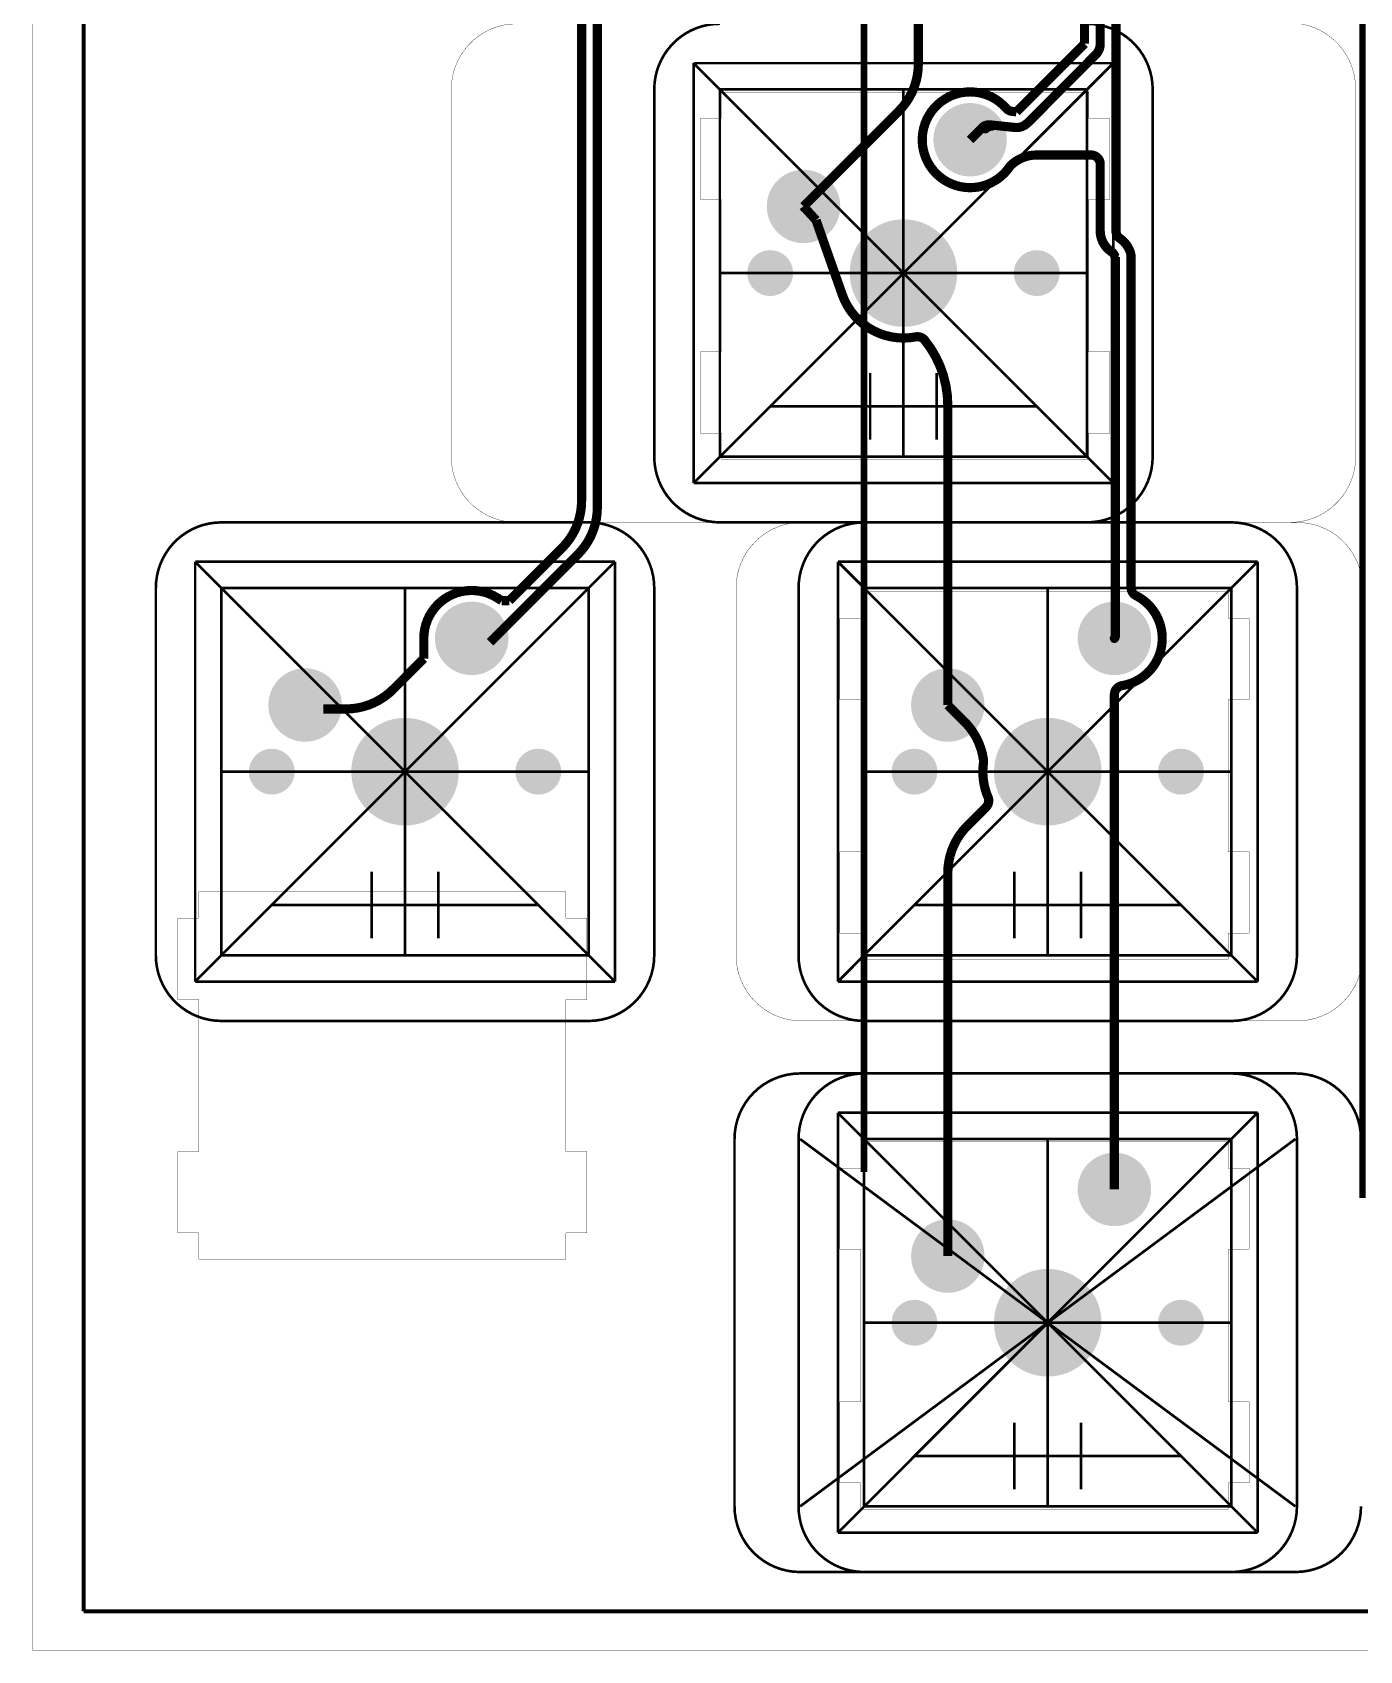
# Model space of a CAD drawing. Header units: inches. Extents: x -214 to 438, y -213 to 250.
# Drawn here: x -136.2 to -85.6, y -90.5 to -28.8 of the extents above; entities that cross this region are included whole.
import ezdxf

# ---------------------------------------------------------------- set-up
doc = ezdxf.new("R2010")
doc.units = ezdxf.units.IN
for name, color, linetype in [('Bottom Layer', 5, 'Continuous'), ('Drawing', 216, 'Continuous'), ('Drawing3', 56, 'Continuous'), ('Mechanical 22', 56, 'Continuous'), ('Multi-Layer', 9, 'Continuous'), ('Outline', 6, 'Continuous'), ('Top Layer', 1, 'Continuous')]:
    doc.layers.add(name, color=color, linetype=linetype)

msp = doc.modelspace()

# ---------------------------------------------------------------- hatches: boundary and pattern name
at = {"layer": 'Bottom Layer'}
h = msp.add_hatch(color=5, dxfattribs=at)
edge = h.paths.add_edge_path()
edge.add_arc((-100.45999974, -32.9200002), 1.39999974, 0, 360)
h = msp.add_hatch(color=5, dxfattribs=at)
edge = h.paths.add_edge_path()
edge.add_arc((-106.80999974, -35.4600002), 1.39999974, 0, 360)
h = msp.add_hatch(color=5, dxfattribs=at)
edge = h.paths.add_edge_path()
edge.add_arc((-102.99999974, -38.0000002), 2.04999844, 0, 360)
h = msp.add_hatch(color=5, dxfattribs=at)
edge = h.paths.add_edge_path()
edge.add_arc((-108.07999974, -38.0000002), 0.87499952, 0, 360)
h = msp.add_hatch(color=5, dxfattribs=at)
edge = h.paths.add_edge_path()
edge.add_arc((-97.91999974, -38.0000002), 0.87499952, 0, 360)
h = msp.add_hatch(color=5, dxfattribs=at)
edge = h.paths.add_edge_path()
edge.add_arc((-119.45999984, -51.9200003), 1.39999974, 0, 360)
h = msp.add_hatch(color=5, dxfattribs=at)
edge = h.paths.add_edge_path()
edge.add_arc((-94.96000057999998, -51.9200003), 1.39999974, 0, 360)
h = msp.add_hatch(color=5, dxfattribs=at)
edge = h.paths.add_edge_path()
edge.add_arc((-125.80999984, -54.4600003), 1.39999974, 0, 360)
h = msp.add_hatch(color=5, dxfattribs=at)
edge = h.paths.add_edge_path()
edge.add_arc((-101.31000058, -54.4600003), 1.39999974, 0, 360)
h = msp.add_hatch(color=5, dxfattribs=at)
edge = h.paths.add_edge_path()
edge.add_arc((-121.99999984, -57.0000003), 2.04999844, 0, 360)
h = msp.add_hatch(color=5, dxfattribs=at)
edge = h.paths.add_edge_path()
edge.add_arc((-97.50000057999999, -57.0000003), 2.04999844, 0, 360)
h = msp.add_hatch(color=5, dxfattribs=at)
edge = h.paths.add_edge_path()
edge.add_arc((-127.07999984, -57.0000003), 0.87499952, 0, 360)
h = msp.add_hatch(color=5, dxfattribs=at)
edge = h.paths.add_edge_path()
edge.add_arc((-116.91999984, -57.0000003), 0.87499952, 0, 360)
h = msp.add_hatch(color=5, dxfattribs=at)
edge = h.paths.add_edge_path()
edge.add_arc((-102.58000058, -57.0000003), 0.87499952, 0, 360)
h = msp.add_hatch(color=5, dxfattribs=at)
edge = h.paths.add_edge_path()
edge.add_arc((-92.42000057999999, -57.0000003), 0.87499952, 0, 360)
h = msp.add_hatch(color=5, dxfattribs=at)
edge = h.paths.add_edge_path()
edge.add_arc((-94.96000057999998, -72.91999894), 1.39999974, 0, 360)
h = msp.add_hatch(color=5, dxfattribs=at)
edge = h.paths.add_edge_path()
edge.add_arc((-101.31000058, -75.45999893999999), 1.39999974, 0, 360)
h = msp.add_hatch(color=5, dxfattribs=at)
edge = h.paths.add_edge_path()
edge.add_arc((-97.50000057999999, -77.99999894), 2.04999844, 0, 360)
h = msp.add_hatch(color=5, dxfattribs=at)
edge = h.paths.add_edge_path()
edge.add_arc((-102.58000058, -77.99999894), 0.87499952, 0, 360)
h = msp.add_hatch(color=5, dxfattribs=at)
edge = h.paths.add_edge_path()
edge.add_arc((-92.42000057999999, -77.99999894), 0.87499952, 0, 360)
at = {"layer": 'Multi-Layer'}
h = msp.add_hatch(color=9, dxfattribs=at)
edge = h.paths.add_edge_path()
edge.add_arc((-100.45999974, -32.9200002), 1.39999974, 0, 360)
h = msp.add_hatch(color=9, dxfattribs=at)
edge = h.paths.add_edge_path()
edge.add_arc((-106.80999974, -35.4600002), 1.39999974, 0, 360)
h = msp.add_hatch(color=9, dxfattribs=at)
edge = h.paths.add_edge_path()
edge.add_arc((-102.99999974, -38.0000002), 2.04999844, 0, 360)
h = msp.add_hatch(color=9, dxfattribs=at)
edge = h.paths.add_edge_path()
edge.add_arc((-108.07999974, -38.0000002), 0.87499952, 0, 360)
h = msp.add_hatch(color=9, dxfattribs=at)
edge = h.paths.add_edge_path()
edge.add_arc((-97.91999974, -38.0000002), 0.87499952, 0, 360)
h = msp.add_hatch(color=9, dxfattribs=at)
edge = h.paths.add_edge_path()
edge.add_arc((-119.45999984, -51.9200003), 1.39999974, 0, 360)
h = msp.add_hatch(color=9, dxfattribs=at)
edge = h.paths.add_edge_path()
edge.add_arc((-94.96000057999998, -51.9200003), 1.39999974, 0, 360)
h = msp.add_hatch(color=9, dxfattribs=at)
edge = h.paths.add_edge_path()
edge.add_arc((-125.80999984, -54.4600003), 1.39999974, 0, 360)
h = msp.add_hatch(color=9, dxfattribs=at)
edge = h.paths.add_edge_path()
edge.add_arc((-101.31000058, -54.4600003), 1.39999974, 0, 360)
h = msp.add_hatch(color=9, dxfattribs=at)
edge = h.paths.add_edge_path()
edge.add_arc((-121.99999984, -57.0000003), 2.04999844, 0, 360)
h = msp.add_hatch(color=9, dxfattribs=at)
edge = h.paths.add_edge_path()
edge.add_arc((-97.50000057999999, -57.0000003), 2.04999844, 0, 360)
h = msp.add_hatch(color=9, dxfattribs=at)
edge = h.paths.add_edge_path()
edge.add_arc((-127.07999984, -57.0000003), 0.87499952, 0, 360)
h = msp.add_hatch(color=9, dxfattribs=at)
edge = h.paths.add_edge_path()
edge.add_arc((-116.91999984, -57.0000003), 0.87499952, 0, 360)
h = msp.add_hatch(color=9, dxfattribs=at)
edge = h.paths.add_edge_path()
edge.add_arc((-102.58000058, -57.0000003), 0.87499952, 0, 360)
h = msp.add_hatch(color=9, dxfattribs=at)
edge = h.paths.add_edge_path()
edge.add_arc((-92.42000057999999, -57.0000003), 0.87499952, 0, 360)
h = msp.add_hatch(color=9, dxfattribs=at)
edge = h.paths.add_edge_path()
edge.add_arc((-94.96000057999998, -72.91999894), 1.39999974, 0, 360)
h = msp.add_hatch(color=9, dxfattribs=at)
edge = h.paths.add_edge_path()
edge.add_arc((-101.31000058, -75.45999893999999), 1.39999974, 0, 360)
h = msp.add_hatch(color=9, dxfattribs=at)
edge = h.paths.add_edge_path()
edge.add_arc((-97.50000057999999, -77.99999894), 2.04999844, 0, 360)
h = msp.add_hatch(color=9, dxfattribs=at)
edge = h.paths.add_edge_path()
edge.add_arc((-102.58000058, -77.99999894), 0.87499952, 0, 360)
h = msp.add_hatch(color=9, dxfattribs=at)
edge = h.paths.add_edge_path()
edge.add_arc((-92.42000057999999, -77.99999894), 0.87499952, 0, 360)
at = {"layer": 'Top Layer'}
h = msp.add_hatch(color=1, dxfattribs=at)
edge = h.paths.add_edge_path()
edge.add_arc((-100.45999974, -32.9200002), 1.39999974, 0, 360)
h = msp.add_hatch(color=1, dxfattribs=at)
edge = h.paths.add_edge_path()
edge.add_arc((-106.80999974, -35.4600002), 1.39999974, 0, 360)
h = msp.add_hatch(color=1, dxfattribs=at)
edge = h.paths.add_edge_path()
edge.add_arc((-102.99999974, -38.0000002), 2.04999844, 0, 360)
h = msp.add_hatch(color=1, dxfattribs=at)
edge = h.paths.add_edge_path()
edge.add_arc((-108.07999974, -38.0000002), 0.87499952, 0, 360)
h = msp.add_hatch(color=1, dxfattribs=at)
edge = h.paths.add_edge_path()
edge.add_arc((-97.91999974, -38.0000002), 0.87499952, 0, 360)
h = msp.add_hatch(color=1, dxfattribs=at)
edge = h.paths.add_edge_path()
edge.add_arc((-119.45999984, -51.9200003), 1.39999974, 0, 360)
h = msp.add_hatch(color=1, dxfattribs=at)
edge = h.paths.add_edge_path()
edge.add_arc((-94.96000057999998, -51.9200003), 1.39999974, 0, 360)
h = msp.add_hatch(color=1, dxfattribs=at)
edge = h.paths.add_edge_path()
edge.add_arc((-125.80999984, -54.4600003), 1.39999974, 0, 360)
h = msp.add_hatch(color=1, dxfattribs=at)
edge = h.paths.add_edge_path()
edge.add_arc((-101.31000058, -54.4600003), 1.39999974, 0, 360)
h = msp.add_hatch(color=1, dxfattribs=at)
edge = h.paths.add_edge_path()
edge.add_arc((-121.99999984, -57.0000003), 2.04999844, 0, 360)
h = msp.add_hatch(color=1, dxfattribs=at)
edge = h.paths.add_edge_path()
edge.add_arc((-97.50000057999999, -57.0000003), 2.04999844, 0, 360)
h = msp.add_hatch(color=1, dxfattribs=at)
edge = h.paths.add_edge_path()
edge.add_arc((-127.07999984, -57.0000003), 0.87499952, 0, 360)
h = msp.add_hatch(color=1, dxfattribs=at)
edge = h.paths.add_edge_path()
edge.add_arc((-116.91999984, -57.0000003), 0.87499952, 0, 360)
h = msp.add_hatch(color=1, dxfattribs=at)
edge = h.paths.add_edge_path()
edge.add_arc((-102.58000058, -57.0000003), 0.87499952, 0, 360)
h = msp.add_hatch(color=1, dxfattribs=at)
edge = h.paths.add_edge_path()
edge.add_arc((-92.42000057999999, -57.0000003), 0.87499952, 0, 360)
h = msp.add_hatch(color=1, dxfattribs=at)
edge = h.paths.add_edge_path()
edge.add_arc((-94.96000057999998, -72.91999894), 1.39999974, 0, 360)
h = msp.add_hatch(color=1, dxfattribs=at)
edge = h.paths.add_edge_path()
edge.add_arc((-101.31000058, -75.45999893999999), 1.39999974, 0, 360)
h = msp.add_hatch(color=1, dxfattribs=at)
edge = h.paths.add_edge_path()
edge.add_arc((-97.50000057999999, -77.99999894), 2.04999844, 0, 360)
h = msp.add_hatch(color=1, dxfattribs=at)
edge = h.paths.add_edge_path()
edge.add_arc((-102.58000058, -77.99999894), 0.87499952, 0, 360)
h = msp.add_hatch(color=1, dxfattribs=at)
edge = h.paths.add_edge_path()
edge.add_arc((-92.42000057999999, -77.99999894), 0.87499952, 0, 360)

# ---------------------------------------------------------------- linework, layer by layer
at = {"layer": 'Drawing'}
for points, const_width in [([(-120.238901, -31.00019962, -0.4142135623730951), (-117.73890092, -28.50019954)], 0.0127), ([(-112.49950068, -31.0000015, -0.4142135623730999), (-109.9995006, -28.50000142)], 0.0999998), ([(-96.00050141999999, -28.50000142, -0.4142135623730985), (-93.50050134, -31.0000015)], 0.0999998), ([(-88.26100204, -28.4677993, -0.4142252786190331), (-85.7610045, -31.00010056)], 0.0127), ([(-117.73890092, -47.49980085999999, -0.4142135623730962), (-120.238901, -44.99980078)], 0.0127), ([(-110.00000098, -47.4994986, -0.4142135623731002), (-112.50000106, -44.99949852)], 0.0999998), ([(-109.9995006, -47.50000152, -0.4142135623731002), (-112.49950068, -45.00000144)], 0.0127), ([(-93.50050134, -45.00000144, -0.4142135623730951), (-96.00050141999999, -47.50000152)], 0.0999998), ([(-85.76100195999999, -44.99980078, -0.4142135623730951), (-88.26100204, -47.49980085999999)], 0.0127), ([(-131.49950078, -50.0000016, -0.4142135623730999), (-128.9995007, -47.50000152)], 0.0999998), ([(-115.00050152, -47.50000152, -0.4142135623730985), (-112.50050144, -50.0000016)], 0.0999998), ([(-106.99950152, -50.0000016, -0.4142135623730999), (-104.49950144, -47.50000152)], 0.0999998), ([(-90.50050225999999, -47.50000152, -0.4142135623730985), (-88.00050218, -50.0000016)], 0.0999998), ([(-109.38150336, -50.00019972, -0.4142135623730951), (-106.88150328, -47.50019964)], 0.0127), ([(-88.00050218, -47.50019964, -0.4142252781490007), (-85.50050209999999, -50.00019972)], 0.0127), ([(-129.00000108, -66.4994987, -0.4142135623731002), (-131.50000116, -63.99949862)], 0.0999998), ([(-128.9995007, -66.50000162, -0.4142135623731002), (-131.49950078, -64.00000153999999)], 0.0127), ([(-112.50050144, -64.00000153999999, -0.4142135623730951), (-115.00050152, -66.50000162)], 0.0999998), ([(-106.88150328, -66.49990002, -0.4142018466928701), (-109.3814043, -63.99989994)], 0.0127), ([(-104.50000182, -66.4994987, -0.4142135623731002), (-107.0000019, -63.99949862)], 0.0999998), ([(-104.49950144, -66.50000162, -0.4142135623731002), (-106.99950152, -64.00000153999999)], 0.0127), ([(-88.00050218, -64.00000153999999, -0.4142135623730951), (-90.50050225999999, -66.50000162)], 0.0999998), ([(-85.50050209999999, -63.99989994, -0.4142135623730951), (-88.00050218, -66.49990002)], 0.0127), ([(-109.4405228, -71.00013485999999, -0.4142135623730951), (-106.94052272, -68.50013478)], 0.0999998), ([(-106.99950152, -71.00000023999999, -0.4142135623730999), (-104.49950144, -68.50000016)], 0.0999998), ([(-90.50050225999999, -68.50000016, -0.4142135623730985), (-88.00050218, -71.00000023999999)], 0.0999998), ([(-88.05952162, -68.50013478, -0.4142252781490007), (-85.55952153999999, -71.00013485999999)], 0.0999998), ([(-106.94052272, -87.49983515999999, -0.4142018466928701), (-109.44042374, -84.99983508)], 0.0999998), ([(-104.50000182, -87.49949733999999, -0.4142135623731002), (-107.0000019, -84.99949726)], 0.0999998), ([(-104.49950144, -87.50000026, -0.4142135623731002), (-106.99950152, -85.00000018)], 0.0127), ([(-88.00050218, -85.00000018, -0.4142135623730951), (-90.50050225999999, -87.50000026)], 0.0999998), ([(-85.55952153999999, -84.99983508, -0.4142135623730951), (-88.05952162, -87.49983515999999)], 0.0999998)]:
    msp.add_lwpolyline(points, format="xyb", dxfattribs=dict(at, const_width=const_width))
for points, const_width in [([(-110.99999898, -29.99999842), (-94.99999796, -29.99999842)], 0.0999998), ([(-110.99999898, -45.99999944), (-110.99999898, -29.99999842)], 0.0999998), ([(-110.99999898, -29.99999842), (-94.99999796, -45.99999944)], 0.0999998), ([(-110.99999898, -45.99999944), (-94.99999796, -29.99999842)], 0.0999998), ([(-94.99999796, -45.99999944), (-94.99999796, -29.99999842)], 0.0999998), ([(-120.238901, -44.99980078), (-120.238901, -31.00019962)], 0.0127), ([(-112.50000106, -44.99949852), (-112.50000106, -31.00049934)], 0.0999998), ([(-109.99975206, -31.00019962), (-96.00025249999999, -31.00019962)], 0.0999998), ([(-109.99975206, -44.99980078), (-109.99975206, -31.00019962)], 0.0999998), ([(-109.99980286, -31.00019962), (-96.00010264, -31.00019962)], 0.0127), ([(-109.99980286, -44.99980078), (-109.99980286, -31.00019962)], 0.0127), ([(-103.00000228, -44.99980078), (-103.00000228, -31.00019962)], 0.0999998), ([(-103.00000228, -44.99999889999999), (-103.00000228, -30.99999896)], 0.0127), ([(-96.00025249999999, -44.99980078), (-96.00025249999999, -31.00019962)], 0.0999998), ([(-96.00010264, -44.99980078), (-96.00010264, -31.00019962)], 0.0127), ([(-93.50050134, -45.00000144), (-93.50050134, -31.0000015)], 0.0999998), ([(-85.76100195999999, -44.99995063999999), (-85.76100195999999, -30.9999507)], 0.0127), ([(-85.76100195999999, -44.99980078), (-85.76100195999999, -31.00010056)], 0.0127), ([(-102.99999974, -39.2700002), (-102.99999974, -36.7300002)], 0.0999998), ([(-109.99975206, -38.0000002), (-96.00025249999999, -38.0000002)], 0.0999998), ([(-109.9995006, -38.0000002), (-96.00050141999999, -38.0000002)], 0.0127), ([(-104.26999974, -38.0000002), (-101.72999974, -38.0000002)], 0.0999998), ([(-104.26999974, -44.3500002), (-104.26999974, -41.8100002)], 0.0999998), ([(-102.99999974, -44.3500002), (-102.99999974, -41.8100002)], 0.0999998), ([(-101.72999974, -44.3500002), (-101.72999974, -41.8100002)], 0.0999998), ([(-108.07999974, -43.0800002), (-97.91999974, -43.0800002)], 0.0999998), ([(-109.99975206, -44.99980078), (-96.00025249999999, -44.99980078)], 0.0999998), ([(-109.99980286, -44.99980078), (-96.00010264, -44.99980078)], 0.0127), ([(-110.99999898, -45.99999944), (-94.99999796, -45.99999944)], 0.0999998), ([(-128.9995007, -47.50000152), (-115.00050152, -47.50000152)], 0.0999998), ([(-109.9995006, -47.49999898), (-96.00050141999999, -47.49999898)], 0.0999998), ([(-104.49950144, -47.50000152), (-90.50050225999999, -47.50000152)], 0.0999998), ([(-117.73890092, -47.49980085999999), (-88.26100204, -47.49980085999999)], 0.0127), ([(-106.88150328, -47.50019964), (-88.00050218, -47.50019964)], 0.0127), ([(-129.99999908, -48.99999852), (-113.99999806, -48.99999852)], 0.0999998), ([(-129.99999908, -64.99999954), (-129.99999908, -48.99999852)], 0.0999998), ([(-129.99999908, -48.99999852), (-113.99999806, -64.99999954)], 0.0999998), ([(-129.99999908, -64.99999954), (-113.99999806, -48.99999852)], 0.0999998), ([(-113.99999806, -64.99999954), (-113.99999806, -48.99999852)], 0.0999998), ([(-105.49999982, -64.99999954), (-89.4999988, -48.99999852)], 0.0999998), ([(-105.49999982, -48.99999852), (-89.4999988, -64.99999954)], 0.0999998), ([(-105.49999982, -64.99999954), (-105.49999982, -48.99999852)], 0.0999998), ([(-105.49999982, -48.99999852), (-89.4999988, -48.99999852)], 0.0999998), ([(-89.4999988, -64.99999954), (-89.4999988, -48.99999852)], 0.0999998), ([(-131.50000116, -63.99949862), (-131.50000116, -50.00049944)], 0.0999998), ([(-128.99975216, -50.00019972), (-115.0002526, -50.00019972)], 0.0999998), ([(-128.99975216, -63.99980088), (-128.99975216, -50.00019972)], 0.0999998), ([(-122.00000238, -63.99980088), (-122.00000238, -50.00019972)], 0.0999998), ([(-115.0002526, -63.99980088), (-115.0002526, -50.00019972)], 0.0999998), ([(-112.50050144, -64.00000153999999), (-112.50050144, -50.0000016)], 0.0999998), ([(-107.0000019, -63.99949862), (-107.0000019, -50.00049944)], 0.0999998), ([(-104.4997529, -63.99980088), (-104.4997529, -50.00019972)], 0.0999998), ([(-104.4997529, -50.00019972), (-90.50025333999999, -50.00019972)], 0.0999998), ([(-97.50000312, -63.99980088), (-97.50000312, -50.00019972)], 0.0999998), ([(-90.50025333999999, -63.99980088), (-90.50025333999999, -50.00019972)], 0.0999998), ([(-88.00050218, -64.00000153999999), (-88.00050218, -50.0000016)], 0.0999998), ([(-109.38150336, -50.00019972), (-109.3814043, -63.99989994)], 0.0127), ([(-104.49950398, -50.00019972), (-90.50050225999999, -50.00019972)], 0.0127), ([(-104.49950398, -63.99970182), (-104.49950398, -50.00019972)], 0.0127), ([(-97.50000312, -64.00000153999999), (-97.50000312, -50.0000016)], 0.0127), ([(-90.50050225999999, -63.99970182), (-90.50050225999999, -50.00019972)], 0.0127), ([(-121.99999984, -58.27000029999999), (-121.99999984, -55.73000029999999)], 0.0999998), ([(-97.50000057999999, -58.27000029999999), (-97.50000057999999, -55.73000029999999)], 0.0999998), ([(-128.99975216, -57.0000003), (-115.0002526, -57.0000003)], 0.0999998), ([(-123.26999984, -57.0000003), (-120.72999984, -57.0000003)], 0.0999998), ([(-104.4997529, -57.0000003), (-90.50025333999999, -57.0000003)], 0.0999998), ([(-104.49950398, -57.0000003), (-90.50050225999999, -57.0000003)], 0.0127), ([(-98.77000058, -57.0000003), (-96.23000058, -57.0000003)], 0.0999998), ([(-123.26999984, -63.3500003), (-123.26999984, -60.8100003)], 0.0999998), ([(-121.99999984, -63.3500003), (-121.99999984, -60.8100003)], 0.0999998), ([(-120.72999984, -63.3500003), (-120.72999984, -60.8100003)], 0.0999998), ([(-98.77000058, -63.3500003), (-98.77000058, -60.8100003)], 0.0999998), ([(-97.50000057999999, -63.3500003), (-97.50000057999999, -60.8100003)], 0.0999998), ([(-96.23000058, -63.3500003), (-96.23000058, -60.8100003)], 0.0999998), ([(-127.07999984, -62.08000029999999), (-116.91999984, -62.08000029999999)], 0.0999998), ([(-102.58000058, -62.08000029999999), (-92.42000057999999, -62.08000029999999)], 0.0999998), ([(-128.99975216, -63.99980088), (-115.0002526, -63.99980088)], 0.0999998), ([(-104.4997529, -63.99980088), (-90.50025333999999, -63.99980088)], 0.0999998), ([(-104.49950398, -63.99970182), (-90.50050225999999, -63.99970182)], 0.0127), ([(-129.99999908, -64.99999954), (-113.99999806, -64.99999954)], 0.0999998), ([(-105.49999982, -64.99999954), (-89.4999988, -64.99999954)], 0.0999998), ([(-128.9995007, -66.49999908), (-115.00050152, -66.49999908)], 0.0999998), ([(-106.88150328, -66.49990002), (-88.00050218, -66.49990002)], 0.0127), ([(-104.49950144, -66.49999908), (-90.50050225999999, -66.49999908)], 0.0999998), ([(-106.94052272, -68.50013478), (-88.05952162, -68.50013478)], 0.0999998), ([(-104.49950144, -68.50000016), (-90.50050225999999, -68.50000016)], 0.0999998), ([(-105.49999982, -69.99999715999999), (-89.4999988, -69.99999715999999)], 0.0999998), ([(-105.49999982, -85.99999817999999), (-105.49999982, -69.99999715999999)], 0.0999998), ([(-105.49999982, -69.99999715999999), (-89.4999988, -85.99999817999999)], 0.0999998), ([(-105.49999982, -85.99999817999999), (-89.4999988, -69.99999715999999)], 0.0999998), ([(-89.4999988, -85.99999817999999), (-89.4999988, -69.99999715999999)], 0.0999998), ([(-109.4405228, -71.00013485999999), (-109.44042374, -84.99983508)], 0.0999998), ([(-107.0000019, -84.99949726), (-107.0000019, -71.00049808)], 0.0999998), ([(-106.94052272, -71.00013485999999), (-88.05952162, -84.99983508)], 0.0999998), ([(-106.94042366, -84.99983508), (-88.05947082, -71.00008405999999)], 0.0999998), ([(-104.4997529, -71.00019836), (-90.50025333999999, -71.00019836)], 0.0999998), ([(-104.4997529, -84.99979952), (-104.4997529, -71.00019836)], 0.0999998), ([(-97.50000312, -84.99979952), (-97.50000312, -71.00019836)], 0.0999998), ([(-90.50025333999999, -84.99979952), (-90.50025333999999, -71.00019836)], 0.0999998), ([(-88.00050218, -85.00000018), (-88.00050218, -71.00000023999999)], 0.0999998), ([(-97.50000057999999, -79.26999894), (-97.50000057999999, -76.72999894)], 0.0999998), ([(-104.4997529, -77.99999894), (-90.50025333999999, -77.99999894)], 0.0999998), ([(-98.77000058, -77.99999894), (-96.23000058, -77.99999894)], 0.0999998), ([(-98.77000058, -84.34999893999999), (-98.77000058, -81.80999893999999)], 0.0999998), ([(-97.50000057999999, -84.34999893999999), (-97.50000057999999, -81.80999893999999)], 0.0999998), ([(-96.23000058, -84.34999893999999), (-96.23000058, -81.80999893999999)], 0.0999998), ([(-102.58000058, -83.07999894), (-92.42000057999999, -83.07999894)], 0.0999998), ([(-104.4997529, -84.99979952), (-90.50025333999999, -84.99979952)], 0.0999998), ([(-105.49999982, -85.99999817999999), (-89.4999988, -85.99999817999999)], 0.0999998), ([(-106.94052272, -87.49983515999999), (-88.05952162, -87.49983515999999)], 0.0999998), ([(-104.49950144, -87.49999772), (-90.50050225999999, -87.49999772)], 0.0999998)]:
    msp.add_lwpolyline(points, dxfattribs=dict(at, const_width=const_width))
for points, const_width in [([(-120.242076, -31.00019962, 1), (-120.235726, -31.00019962, 1)], 0.00635), ([(-112.52449936, -31.0000015, 1), (-112.474502, -31.0000015, 1)], 0.0499999), ([(-93.52550002, -31.0000015, 1), (-93.47550266, -31.0000015, 1)], 0.0499999), ([(-85.76417949999998, -31.00010056, 1), (-85.7578295, -31.00010056, 1)], 0.00635), ([(-120.242076, -44.99980078, 1), (-120.235726, -44.99980078, 1)], 0.00635), ([(-112.52499974, -44.99949852, 1), (-112.47500238, -44.99949852, 1)], 0.0499999), ([(-112.50267568, -45.00000144, 1), (-112.49632568, -45.00000144, 1)], 0.00635), ([(-93.52550002, -45.00000144, 1), (-93.47550266, -45.00000144, 1)], 0.0499999), ([(-85.76417696, -44.99980078, 1), (-85.75782696, -44.99980078, 1)], 0.00635), ([(-129.02449938, -47.50000152, 1), (-128.97450202, -47.50000152, 1)], 0.0499999), ([(-115.0255002, -47.50000152, 1), (-114.97550284, -47.50000152, 1)], 0.0499999), ([(-110.02499966, -47.4994986, 1), (-109.9750023, -47.4994986, 1)], 0.0499999), ([(-104.52450012, -47.50000152, 1), (-104.47450276, -47.50000152, 1)], 0.0499999), ([(-96.02550009999999, -47.50000152, 1), (-95.97550274, -47.50000152, 1)], 0.0499999), ([(-90.52550093999999, -47.50000152, 1), (-90.47550358, -47.50000152, 1)], 0.0499999), ([(-117.74207592, -47.49980085999999, 1), (-117.73572592, -47.49980085999999, 1)], 0.00635), ([(-110.0026756, -47.50000152, 1), (-109.9963256, -47.50000152, 1)], 0.00635), ([(-106.88467828, -47.50019964, 1), (-106.87832828, -47.50019964, 1)], 0.00635), ([(-88.26417703999999, -47.49980085999999, 1), (-88.25782704, -47.49980085999999, 1)], 0.00635), ([(-88.00367718, -47.50019964, 1), (-87.99732718, -47.50019964, 1)], 0.00635), ([(-131.52449946, -50.0000016, 1), (-131.4745021, -50.0000016, 1)], 0.0499999), ([(-112.52550012, -50.0000016, 1), (-112.47550276, -50.0000016, 1)], 0.0499999), ([(-107.0245002, -50.0000016, 1), (-106.97450284, -50.0000016, 1)], 0.0499999), ([(-88.02550086, -50.0000016, 1), (-87.97550349999999, -50.0000016, 1)], 0.0499999), ([(-109.38467836, -50.00019972, 1), (-109.37832836, -50.00019972, 1)], 0.00635), ([(-131.52499984, -63.99949862, 1), (-131.47500248, -63.99949862, 1)], 0.0499999), ([(-131.50267578, -64.00000153999999, 1), (-131.49632578, -64.00000153999999, 1)], 0.00635), ([(-112.52550012, -64.00000153999999, 1), (-112.47550276, -64.00000153999999, 1)], 0.0499999), ([(-109.3845793, -63.99989994, 1), (-109.3782293, -63.99989994, 1)], 0.00635), ([(-107.02500058, -63.99949862, 1), (-106.97500322, -63.99949862, 1)], 0.0499999), ([(-107.00267652, -64.00000153999999, 1), (-106.99632652, -64.00000153999999, 1)], 0.00635), ([(-88.02550086, -64.00000153999999, 1), (-87.97550349999999, -64.00000153999999, 1)], 0.0499999), ([(-129.02499976, -66.4994987, 1), (-128.9750024, -66.4994987, 1)], 0.0499999), ([(-129.0026757, -66.50000162, 1), (-128.9963257, -66.50000162, 1)], 0.00635), ([(-115.0255002, -66.50000162, 1), (-114.97550284, -66.50000162, 1)], 0.0499999), ([(-106.88467828, -66.49990002, 1), (-106.87832828, -66.49990002, 1)], 0.00635), ([(-104.5250005, -66.4994987, 1), (-104.47500314, -66.4994987, 1)], 0.0499999), ([(-104.50267644, -66.50000162, 1), (-104.49632644, -66.50000162, 1)], 0.00635), ([(-90.52550093999999, -66.50000162, 1), (-90.47550358, -66.50000162, 1)], 0.0499999), ([(-88.00367718, -66.49990002, 1), (-87.99732718, -66.49990002, 1)], 0.00635), ([(-106.9655214, -68.50013478, 1), (-106.91552404, -68.50013478, 1)], 0.0499999), ([(-104.52450012, -68.50000016, 1), (-104.47450276, -68.50000016, 1)], 0.0499999), ([(-90.52550093999999, -68.50000016, 1), (-90.47550358, -68.50000016, 1)], 0.0499999), ([(-88.0845203, -68.50013478, 1), (-88.03452293999999, -68.50013478, 1)], 0.0499999), ([(-109.46552148, -71.00013485999999, 1), (-109.41552412, -71.00013485999999, 1)], 0.0499999), ([(-107.0245002, -71.00000023999999, 1), (-106.97450284, -71.00000023999999, 1)], 0.0499999), ([(-88.02550086, -71.00000023999999, 1), (-87.97550349999999, -71.00000023999999, 1)], 0.0499999), ([(-109.46542242, -84.99983508, 1), (-109.41542506, -84.99983508, 1)], 0.0499999), ([(-107.02500058, -84.99949726, 1), (-106.97500322, -84.99949726, 1)], 0.0499999), ([(-107.00267652, -85.00000018, 1), (-106.99632652, -85.00000018, 1)], 0.00635), ([(-88.02550086, -85.00000018, 1), (-87.97550349999999, -85.00000018, 1)], 0.0499999), ([(-106.9655214, -87.49983515999999, 1), (-106.91552404, -87.49983515999999, 1)], 0.0499999), ([(-104.5250005, -87.49949733999999, 1), (-104.47500314, -87.49949733999999, 1)], 0.0499999), ([(-104.50267644, -87.50000026, 1), (-104.49632644, -87.50000026, 1)], 0.00635), ([(-90.52550093999999, -87.50000026, 1), (-90.47550358, -87.50000026, 1)], 0.0499999), ([(-88.0845203, -87.49983515999999, 1), (-88.03452293999999, -87.49983515999999, 1)], 0.0499999)]:
    msp.add_lwpolyline(points, format="xyb", close=True, dxfattribs=dict(at, const_width=const_width))
at = {"layer": 'Drawing3', "const_width": 0.0127}
for points in [[(-136.2004642, -90.48964629999999), (-136.2004642, 12.38110046)], [(-109.93470012, -31.10025022), (-95.93509895999999, -31.10025022)], [(-109.93470012, -32.10075114), (-109.93470012, -31.10025022)], [(-95.93509895999999, -32.10075114), (-95.93509895999999, -31.10025022)], [(-110.73400002, -35.20024964), (-110.73400002, -32.10075114)], [(-110.73400002, -32.10075114), (-109.93470012, -32.10075114)], [(-95.93509895999999, -32.10075114), (-95.13609878, -32.10075114)], [(-95.13609878, -35.20024964), (-95.13609878, -32.10075114)], [(-110.73400002, -35.20024964), (-109.93470012, -35.20024964)], [(-109.93470012, -41.00025074), (-109.93470012, -35.20024964)], [(-95.93509895999999, -35.20024964), (-95.13609878, -35.20024964)], [(-95.93509895999999, -41.00025074), (-95.93509895999999, -35.20024964)], [(-110.73400002, -44.10075), (-110.73400002, -41.00025074)], [(-110.73400002, -41.00025074), (-109.93470012, -41.00025074)], [(-95.93509895999999, -41.00025074), (-95.13609878, -41.00025074)], [(-95.13609878, -44.10075), (-95.13609878, -41.00025074)], [(-110.73400002, -44.10075), (-109.93470012, -44.10075)], [(-109.93470012, -45.09985138), (-109.93470012, -44.10075)], [(-95.93509895999999, -44.10075), (-95.13609878, -44.10075)], [(-95.93509895999999, -45.09985138), (-95.93509895999999, -44.10075)], [(-109.93470012, -45.09985138), (-95.93509895999999, -45.09985138)], [(-104.62544988, -50.15019942), (-90.62454824, -50.15019942)], [(-104.62544988, -51.15070034), (-104.62544988, -50.15019942)], [(-90.62454824, -51.15070034), (-90.62454824, -50.15019942)], [(-105.42474978, -54.25020138), (-105.42474978, -51.15070034)], [(-105.42474978, -51.15070034), (-104.62544988, -51.15070034)], [(-90.62454824, -51.15070034), (-89.82514928, -51.15070034)], [(-89.82514928, -54.25020138), (-89.82514928, -51.15070034)], [(-105.42474978, -54.25020138), (-104.62544988, -54.25020138)], [(-104.62544988, -60.05010088), (-104.62544988, -54.25020138)], [(-90.62454824, -54.25020138), (-89.82514928, -54.25020138)], [(-90.62454824, -60.05010088), (-90.62454824, -54.25020138)], [(-105.42474978, -63.15070174), (-105.42474978, -60.05010088)], [(-105.42474978, -60.05010088), (-104.62544988, -60.05010088)], [(-90.62454824, -60.05010088), (-89.82514928, -60.05010088)], [(-89.82514928, -63.15070174), (-89.82514928, -60.05010088)], [(-129.86561022, -61.58120018), (-115.86614876, -61.58120018)], [(-129.86561022, -62.58019996), (-129.86561022, -61.58120018)], [(-115.86614876, -62.58019996), (-115.86614876, -61.58120018)], [(-130.66627918, -65.68080082), (-130.66627918, -62.58019996)], [(-130.66627918, -62.58019996), (-129.86561022, -62.58019996)], [(-115.86614876, -62.58019996), (-115.06544932, -62.58019996)], [(-115.06544932, -65.68080082), (-115.06544932, -62.58019996)], [(-105.42474978, -63.15070174), (-104.62544988, -63.15070174)], [(-104.62544988, -64.14980058), (-104.62544988, -63.15070174)], [(-90.62454824, -63.15070174), (-89.82514928, -63.15070174)], [(-90.62454824, -64.14980058), (-90.62454824, -63.15070174)], [(-104.62544988, -64.14980058), (-90.62454824, -64.14980058)], [(-130.66627918, -65.68080082), (-129.86561022, -65.68080082)], [(-129.86561022, -71.48100004), (-129.86561022, -65.68080082)], [(-115.86614876, -65.68080082), (-115.06544932, -65.68080082)], [(-115.86614876, -71.48100004), (-115.86614876, -65.68080082)], [(-130.66627918, -74.58020136), (-130.66627918, -71.48100004)], [(-130.66627918, -71.48100004), (-129.86561022, -71.48100004)], [(-115.86614876, -71.48100004), (-115.06544932, -71.48100004)], [(-115.06544932, -74.58020136), (-115.06544932, -71.48100004)], [(-104.62544988, -71.10620017999999), (-90.62454824, -71.10620017999999)], [(-104.62544988, -72.10519996000001), (-104.62544988, -71.10620017999999)], [(-90.62454824, -72.10519996000001), (-90.62454824, -71.10620017999999)], [(-105.42474978, -75.20580082), (-105.42474978, -72.10519996000001)], [(-105.42474978, -72.10519996000001), (-104.62544988, -72.10519996000001)], [(-90.62454824, -72.10519996000001), (-89.82514928, -72.10519996000001)], [(-89.82514928, -75.20580082), (-89.82514928, -72.10519996000001)], [(-130.66627918, -74.58020136), (-129.86561022, -74.58020136)], [(-129.86561022, -75.58069974), (-129.86561022, -74.58020136)], [(-115.86614876, -74.58020136), (-115.06544932, -74.58020136)], [(-115.86614876, -75.58069974), (-115.86614876, -74.58020136)], [(-105.42474978, -75.20580082), (-104.62544988, -75.20580082)], [(-104.62544988, -81.00598988), (-104.62544988, -75.20580082)], [(-90.62454824, -75.20580082), (-89.82514928, -75.20580082)], [(-90.62454824, -81.00598988), (-90.62454824, -75.20580082)], [(-129.86561022, -75.58069974), (-115.86614876, -75.58069974)], [(-105.42474978, -84.10518103999999), (-105.42474978, -81.00598988)], [(-105.42474978, -81.00598988), (-104.62544988, -81.00598988)], [(-90.62454824, -81.00598988), (-89.82514928, -81.00598988)], [(-89.82514928, -84.10518103999999), (-89.82514928, -81.00598988)], [(-105.42474978, -84.10518103999999), (-104.62544988, -84.10518103999999)], [(-104.62544988, -85.10566164), (-104.62544988, -84.10518103999999)], [(-90.62454824, -84.10518103999999), (-89.82514928, -84.10518103999999)], [(-90.62454824, -85.10566164), (-90.62454824, -84.10518103999999)], [(-104.62544988, -85.10566164), (-90.62454824, -85.10566164)], [(-136.2004642, -90.48964629999999), (208.6054502, -90.48964629999999)]]:
    msp.add_lwpolyline(points, dxfattribs=at)
at = {"layer": 'Mechanical 22', "const_width": 0.2499995}
for points in [[(-104.5005022, -72.25000281999999), (-104.5005022, 38.7499987)], [(-85.50050209999999, -73.25000336), (-85.50050209999999, 37.74999816)]]:
    msp.add_lwpolyline(points, dxfattribs=at)
at = {"layer": 'Outline', "const_width": 0.1499997}
for points in [[(-134.25000836, 38.4999992), (-134.2499982, -88.9999998)], [(-134.2499982, -88.9999998), (13.66412812, -88.9999998)]]:
    msp.add_lwpolyline(points, dxfattribs=at)
at = {"layer": 'Top Layer', "const_width": 0.3499993}
for points in [[(-114.6699891, -46.92813576), (-114.6699891, -0.67150996)], [(-115.2699879, -46.67960184), (-115.2699879, -2.02648312)], [(-102.4341106, -30.0320075), (-102.4341106, -19.44802308)], [(-95.49999949999999, -29.26035042), (-95.49999949999999, -20.3629387)], [(-94.90000069999999, -36.39201256), (-94.90000069999999, -20.3629387)], [(-96.0999983, -29.26035042), (-96.0999983, -20.99415156)], [(-98.69359737999999, -31.8539495), (-96.0999983, -29.26035042)], [(-98.26858172, -32.27745894), (-95.67649139999999, -29.68536861999999)], [(-95.67649139999999, -29.68536861999999), (-95.67648885999999, -29.68536608)], [(-106.80999974, -35.4600002), (-103.17805882, -31.82805928)], [(-98.85995468, -31.83618474), (-98.69359737999999, -31.8539495)], [(-100.45999974, -32.9200002), (-99.99161865999999, -32.45161912)], [(-99.99161865999999, -32.45161912), (-99.99161611999999, -32.45161658)], [(-99.70798194, -32.35163202), (-99.62604408, -32.3601588)], [(-99.62604408, -32.3601588), (-98.75660208, -32.4506336)], [(-97.92818869999999, -33.49999904), (-95.8499988, -33.49999904)], [(-95.49999949999999, -36.3946948), (-95.49999949999999, -33.84999834)], [(-106.80999974, -35.4600002), (-106.33336366, -35.98378884)], [(-106.80999974, -35.4600002), (-106.7449224, -35.56005588)], [(-106.33336366, -35.98378884), (-105.33471948, -38.82140571999999)], [(-94.74409296, -36.68328198), (-94.74408534, -36.68327181999999)], [(-94.43300391999999, -37.0294281), (-94.39341293999999, -37.10415998)], [(-94.96431349999999, -37.30819818), (-94.9235973, -37.38505095999999)], [(-94.9235973, -51.83211376), (-94.9235973, -37.38505095999999)], [(-94.32360358, -42.47452516), (-94.3235985, -37.38505095999999)], [(-94.32360104, -49.98278548), (-94.32360104, -42.47452261999999)], [(-101.31000312, -43.04308638), (-101.31000058, -43.04497868)], [(-101.31000058, -54.4600003), (-101.31000058, -43.04497868)], [(-118.75974978, -52.06999999999999), (-115.41393732, -48.72418754)], [(-117.94109, -50.40280749999999), (-116.01393612, -48.47565362)], [(-118.4860216, -50.37663026), (-118.31364704, -50.48541083999999)], [(-118.31364704, -50.48541083999999), (-118.02369588, -50.48541083999999)], [(-118.02369588, -50.48541083999999), (-117.94109, -50.40280749999999)], [(-121.285, -52.69461394), (-121.285, -51.9200003)], [(-122.4564353, -53.86605178), (-121.31496184, -52.72457831999999)], [(-121.31496184, -52.72457831999999), (-121.285, -52.69461394)], [(-94.96000057999998, -54.06531478), (-94.96000057999998, -54.06531224)], [(-94.96000057999998, -72.91999894), (-94.96000057999998, -54.06531478)], [(-125.10974978, -54.60999999999999), (-124.25248708, -54.60999999999999)], [(-101.31000058, -54.4600003), (-100.67088578, -55.09911509999999)], [(-100.56605236, -59.06605154), (-99.85099663999999, -58.35099582)], [(-101.31000058, -75.45999893999999), (-101.31000058, -60.86210332)]]:
    msp.add_lwpolyline(points, dxfattribs=at)
for points in [[(-95.49999949999999, -29.26035042, -0.1993743491831318), (-95.67648885999999, -29.68536608)], [(-102.4341106, -30.0320075, -0.198912367379658), (-103.17805882, -31.82805928)], [(-102.23063882, -32.4778878, -0.6059251202721064), (-99.08536443999999, -31.71958096)], [(-98.85995468, -31.83618474, -0.1876534290952352), (-99.08536443999999, -31.71958096)], [(-100.67088578, -34.73277534, -0.4524841588800574), (-102.23063882, -32.4778878)], [(-99.99161611999999, -32.45161658, -0.2257662233608915), (-99.70798194, -32.35162948)], [(-99.87712053999999, -32.5022718, -0.1982922904610532), (-99.63022491999999, -32.40034922)], [(-98.26858172, -32.27745894, -0.2268700889911625), (-98.75660208, -32.45063106)], [(-98.93010186, -33.91500456, -0.2848418645250255), (-100.67088578, -34.73277534)], [(-98.93009678, -33.91499948, -0.198910974358792), (-97.92818869999999, -33.49999904)], [(-95.8499988, -33.49999904, -0.4142135623730951), (-95.49999949999999, -33.84999834)], [(-95.07833156, -37.1815614, -0.2495591186695777), (-95.49999949999999, -36.3946948)], [(-94.74408534, -36.68326928, -0.2508205123239207), (-94.90000069999999, -36.39201256)], [(-94.74409296, -36.68328198, -0.1243661083042932), (-94.43300391999999, -37.0294281)], [(-94.3934104, -37.10415743999999, -0.1224062628624876), (-94.3235985, -37.38505095999999)], [(-95.07833156, -37.1815614, -0.1235731418919382), (-94.96431095999999, -37.30819564)], [(-105.3344858, -38.82206612, -7.06747570037e-05), (-105.33471948, -38.82140571999999)], [(-102.5301988, -40.43000042, -0.3716136844937157), (-105.3344858, -38.82206612)], [(-102.5301988, -40.43000042, -0.2747381856439077), (-102.19417712, -40.5524589)], [(-102.19417712, -40.5524589, -0.1722344874543131), (-101.31000058, -43.04308638)], [(-115.2699879, -46.67960184, -0.198912367379658), (-116.01393612, -48.47565362)], [(-114.6699891, -46.92813576, -0.198912367379658), (-115.41393732, -48.72418754)], [(-121.285, -51.9200003, -0.5905440747009163), (-118.4860216, -50.37663026)], [(-94.13365222, -50.2928128, -0.2800762509387341), (-94.3235985, -49.98278548)], [(-94.13365476, -50.2928128, -0.7254610739680126), (-94.66698871999999, -53.72131495999999)], [(-94.9235973, -51.83211376, -0.198912367379658), (-94.96000057999998, -51.9200003)], [(-94.96000057999998, -54.06531224, -0.3660027667458793), (-94.66698871999999, -53.72131495999999)], [(-122.4564353, -53.86605178, -0.198912367379658), (-124.25248708, -54.60999999999999)], [(-100.67088578, -55.09911509999999, -0.1642745741151868), (-99.94974676, -56.55553077999999)], [(-99.92693756, -57.48538668, -0.0850596354631408), (-99.9500795, -56.64966571999999)], [(-99.94974676, -56.55553077999999, -0.067546316151528), (-99.9500795, -56.64966571999999)], [(-99.77739505999999, -57.96907126, -0.05127327192652), (-99.92693756, -57.48538668)], [(-99.77739505999999, -57.96907126, -0.3033920847929823), (-99.85099663999999, -58.35099582)], [(-101.31000058, -60.86210332, -0.198912367379658), (-100.56605236, -59.06605154)]]:
    msp.add_lwpolyline(points, format="xyb", dxfattribs=at)
at = {"layer": 'Top Layer', "const_width": 0.17499838}
for points in [[(-95.76398932, -29.68536608, 1), (-95.58898839999999, -29.68536608, 1)], [(-95.58749995999999, -29.26035042, 1), (-95.41249904, -29.26035042, 1)], [(-102.52161106, -30.0320075, 1), (-102.34661014, -30.0320075, 1)], [(-103.26555928, -31.82805928, 1), (-103.09055836, -31.82805928, 1)], [(-99.1728649, -31.71958096, 1), (-98.99786397999999, -31.71958096, 1)], [(-99.1728649, -31.71958096, 1), (-98.99786397999999, -31.71958096, 1)], [(-98.94745513999999, -31.83618474, 1), (-98.77245422, -31.83618474, 1)], [(-102.31813928, -32.4778878, 1), (-102.14313836, -32.4778878, 1)], [(-102.31813928, -32.4778878, 1), (-102.14313836, -32.4778878, 1)], [(-100.07911658, -32.45161658, 1), (-99.90411566, -32.45161658, 1)], [(-99.964621, -32.5022718, 1), (-99.78962007999999, -32.5022718, 1)], [(-99.7954824, -32.35162948, 1), (-99.62048148, -32.35162948, 1)], [(-99.71772538, -32.40034922, 1), (-99.54272445999999, -32.40034922, 1)], [(-98.84410254, -32.45063106, 1), (-98.66910161999999, -32.45063106, 1)], [(-98.35608218, -32.27745894, 1), (-98.18108126, -32.27745894, 1)], [(-99.01760232, -33.91500456, 1), (-98.84260139999999, -33.91500456, 1)], [(-99.01759724, -33.91499948, 1), (-98.84259631999998, -33.91499948, 1)], [(-98.01568916, -33.49999904, 1), (-97.84068823999999, -33.49999904, 1)], [(-95.93749926, -33.49999904, 1), (-95.76249834, -33.49999904, 1)], [(-95.58749995999999, -33.84999834, 1), (-95.41249904, -33.84999834, 1)], [(-100.75838624, -34.73277534, 1), (-100.58338532, -34.73277534, 1)], [(-100.75838624, -34.73277534, 1), (-100.58338532, -34.73277534, 1)], [(-95.58749995999999, -36.3946948, 1), (-95.41249904, -36.3946948, 1)], [(-94.98750116, -36.39201256, 1), (-94.81250023999999, -36.39201256, 1)], [(-94.83159341999999, -36.68328198, 1), (-94.65659249999999, -36.68328198, 1)], [(-94.8315858, -36.68326928, 1), (-94.65658488, -36.68326928, 1)], [(-94.52050438, -37.0294281, 1), (-94.34550345999999, -37.0294281, 1)], [(-94.48091086, -37.10415743999999, 1), (-94.30590993999999, -37.10415743999999, 1)], [(-95.16583202, -37.1815614, 1), (-94.9908311, -37.1815614, 1)], [(-95.16583202, -37.1815614, 1), (-94.9908311, -37.1815614, 1)], [(-95.05181141999999, -37.30819564, 1), (-94.87681049999999, -37.30819564, 1)], [(-94.41109895999999, -37.38505095999999, 1), (-94.23609803999999, -37.38505095999999, 1)], [(-105.42221994, -38.82140571999999, 1), (-105.24721902, -38.82140571999999, 1)], [(-105.42198626, -38.82206612, 1), (-105.24698534, -38.82206612, 1)], [(-105.42198626, -38.82206612, 1), (-105.24698534, -38.82206612, 1)], [(-102.61769926, -40.43000042, 1), (-102.44269834, -40.43000042, 1)], [(-102.61769926, -40.43000042, 1), (-102.44269834, -40.43000042, 1)], [(-102.28167758, -40.5524589, 1), (-102.10667666, -40.5524589, 1)], [(-102.28167758, -40.5524589, 1), (-102.10667666, -40.5524589, 1)], [(-101.39750104, -43.04308638, 1), (-101.22250012, -43.04308638, 1)], [(-115.35748836, -46.67960184, 1), (-115.18248744, -46.67960184, 1)], [(-114.75748956, -46.92813576, 1), (-114.58248864, -46.92813576, 1)], [(-116.10143658, -48.47565362, 1), (-115.92643566, -48.47565362, 1)], [(-115.50143778, -48.72418754, 1), (-115.32643686, -48.72418754, 1)], [(-94.41109895999999, -49.98278548, 1), (-94.23609803999999, -49.98278548, 1)], [(-118.57352206, -50.37663026, 1), (-118.39852114, -50.37663026, 1)], [(-94.22115521999999, -50.2928128, 1), (-94.0461543, -50.2928128, 1)], [(-94.22115267999999, -50.2928128, 1), (-94.04615175999999, -50.2928128, 1)], [(-121.37250046, -51.9200003, 1), (-121.19749954, -51.9200003, 1)], [(-95.04750104, -51.9200003, 1), (-94.87250012, -51.9200003, 1)], [(-95.01109776, -51.83211376, 1), (-94.83609684, -51.83211376, 1)], [(-94.75448918, -53.72131495999999, 1), (-94.57948825999999, -53.72131495999999, 1)], [(-94.75448918, -53.72131495999999, 1), (-94.57948825999999, -53.72131495999999, 1)], [(-122.54393576, -53.86605178, 1), (-122.36893484, -53.86605178, 1)], [(-95.04750104, -54.06531224, 1), (-94.87250012, -54.06531224, 1)], [(-124.33998754, -54.60999999999999, 1), (-124.16498662, -54.60999999999999, 1)], [(-100.75838624, -55.09911509999999, 1), (-100.58338532, -55.09911509999999, 1)], [(-100.03757996, -56.64966571999999, 1), (-99.86257903999999, -56.64966571999999, 1)], [(-100.03757996, -56.64966571999999, 1), (-99.86257903999999, -56.64966571999999, 1)], [(-100.03724722, -56.55553077999999, 1), (-99.8622463, -56.55553077999999, 1)], [(-100.03724722, -56.55553077999999, 1), (-99.8622463, -56.55553077999999, 1)], [(-100.01443802, -57.48538668, 1), (-99.8394371, -57.48538668, 1)], [(-100.01443802, -57.48538668, 1), (-99.8394371, -57.48538668, 1)], [(-99.86489551999999, -57.96907126, 1), (-99.6898946, -57.96907126, 1)], [(-99.86489551999999, -57.96907126, 1), (-99.6898946, -57.96907126, 1)], [(-99.93849709999999, -58.35099582, 1), (-99.76349617999999, -58.35099582, 1)], [(-100.65355282, -59.06605154, 1), (-100.4785519, -59.06605154, 1)], [(-101.39750104, -60.86210332, 1), (-101.22250012, -60.86210332, 1)]]:
    msp.add_lwpolyline(points, format="xyb", close=True, dxfattribs=at)

doc.saveas('drawing.dxf')
